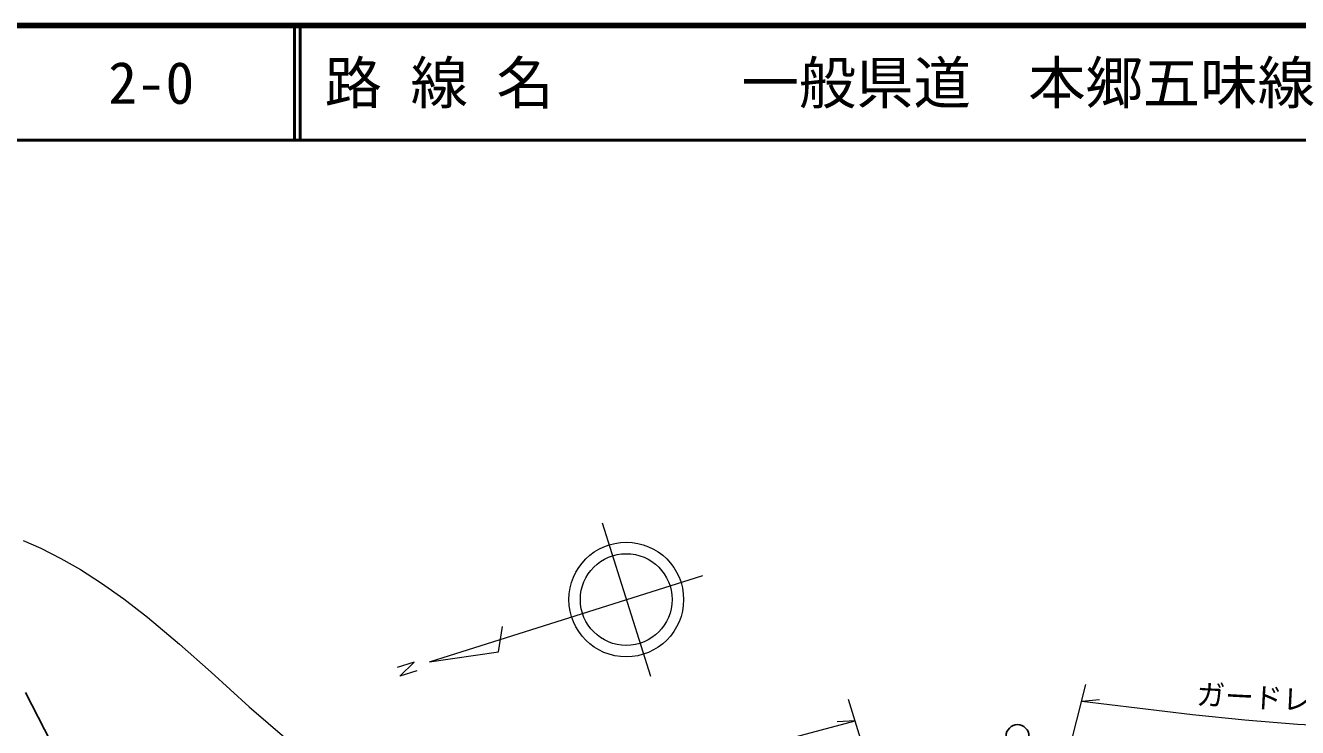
# Model space of a CAD drawing. Units: millimetres, scale not verified. Extents: x 40000 to 680000, y 20000 to 380000.
# Drawn here: x 154293 to 265222, y 318789 to 380000 of the extents above; entities that cross this region are included whole.
import ezdxf
from ezdxf.enums import TextEntityAlignment as Align

# ---------------------------------------------------------------- set-up
doc = ezdxf.new("R2010")
doc.units = ezdxf.units.MM
doc.header["$LTSCALE"] = 1000
for name, color, linetype, lineweight in [('M-BGD', 7, 'Continuous', 25), ('M-BGD-HTXT', 7, 'Continuous', 13), ('M-STR-HTXT', 7, 'Continuous', 13), ('M-TTL', 2, 'Continuous', 140), ('M-TTL-LINE', 7, 'Continuous', 50)]:
    doc.layers.add(name, color=color, linetype=linetype, lineweight=lineweight)
doc.layers.add('M-TTL-TXT', color=7, linetype='Continuous')
doc.styles.add('ＭＳ ゴシック', font='')
doc.styles.get('ＭＳ ゴシック').set_extended_font_data('MS Gothic')

msp = doc.modelspace()

# ---------------------------------------------------------------- linework, layer by layer
at = {"layer": 'M-BGD'}
msp.add_lwpolyline([(154284, 321847), (158693, 313291)], dxfattribs=at)
msp.add_circle((240802, 318042), 1000, dxfattribs=at)
at = {"layer": 'M-BGD-HTXT'}
for p, q in [((204576, 336623), (208792, 323275)), ((189523, 324528), (213358, 332057)), ((195544, 325382), (195895, 327590)), ((189523, 324528), (195544, 325382)), ((188176, 324485), (186702, 324011)), ((186942, 323256), (188176, 324485)), ((188413, 323721), (186942, 323256))]:
    msp.add_line(p, q, dxfattribs=at)
for radius in [4999, 3999]:
    msp.add_circle((206684, 329949), radius, dxfattribs=at)
at = {"layer": 'M-STR-HTXT'}
for p, q in [((239913, 295291), (246763, 322538)), ((233861, 296084), (226070, 321232)), ((246398, 321087), (247947, 321249)), ((226644, 319379), (225089, 319299))]:
    msp.add_line(p, q, dxfattribs=at)
for points in [[(154097, 335088), (155639, 334417), (157390, 333537), (159096, 332560), (160926, 331386), (162875, 330002), (164938, 328403), (167732, 326060), (170478, 323621), (173808, 320603), (177124, 317751)], [(246398, 321087), (256047, 319918), (260616, 319456), (265229, 319093), (268880, 318899), (272388, 318816), (274430, 318854), (276655, 319010), (278248, 319217), (280006, 319564), (281343, 319929), (282831, 320462), (284103, 321040), (285688, 321892), (287426, 322921)], [(219350, 317432), (226644, 319379)]]:
    msp.add_lwpolyline(points, dxfattribs=at)
at = {"layer": 'M-TTL'}
msp.add_line((680000, 380000), (40000, 380000), dxfattribs=at)
at = {"layer": 'M-TTL-LINE'}
for p, q in [((177750, 380000), (177750, 370000)), ((178250, 380000), (178250, 370000)), ((40000, 370000), (680000, 370000))]:
    msp.add_line(p, q, dxfattribs=at)

# ---------------------------------------------------------------- texts
at = {"layer": 'M-STR-HTXT', "style": 'ＭＳ ゴシック'}
msp.add_text('ガードレール', height=1833, rotation=357.004, dxfattribs=at).set_placement((256334, 320236), align=Align.BOTTOM_LEFT)
at = {"layer": 'M-TTL-TXT', "style": 'ＭＳ ゴシック'}
for s, p in [('路 線 名', (180380, 375000)), ('一般県道\u3000本郷五味線', (216734, 375000)), ('2-0', (161521, 375000))]:
    msp.add_text(s, height=3666, dxfattribs=at).set_placement(p, align=Align.MIDDLE_LEFT)

doc.saveas('drawing.dxf')
